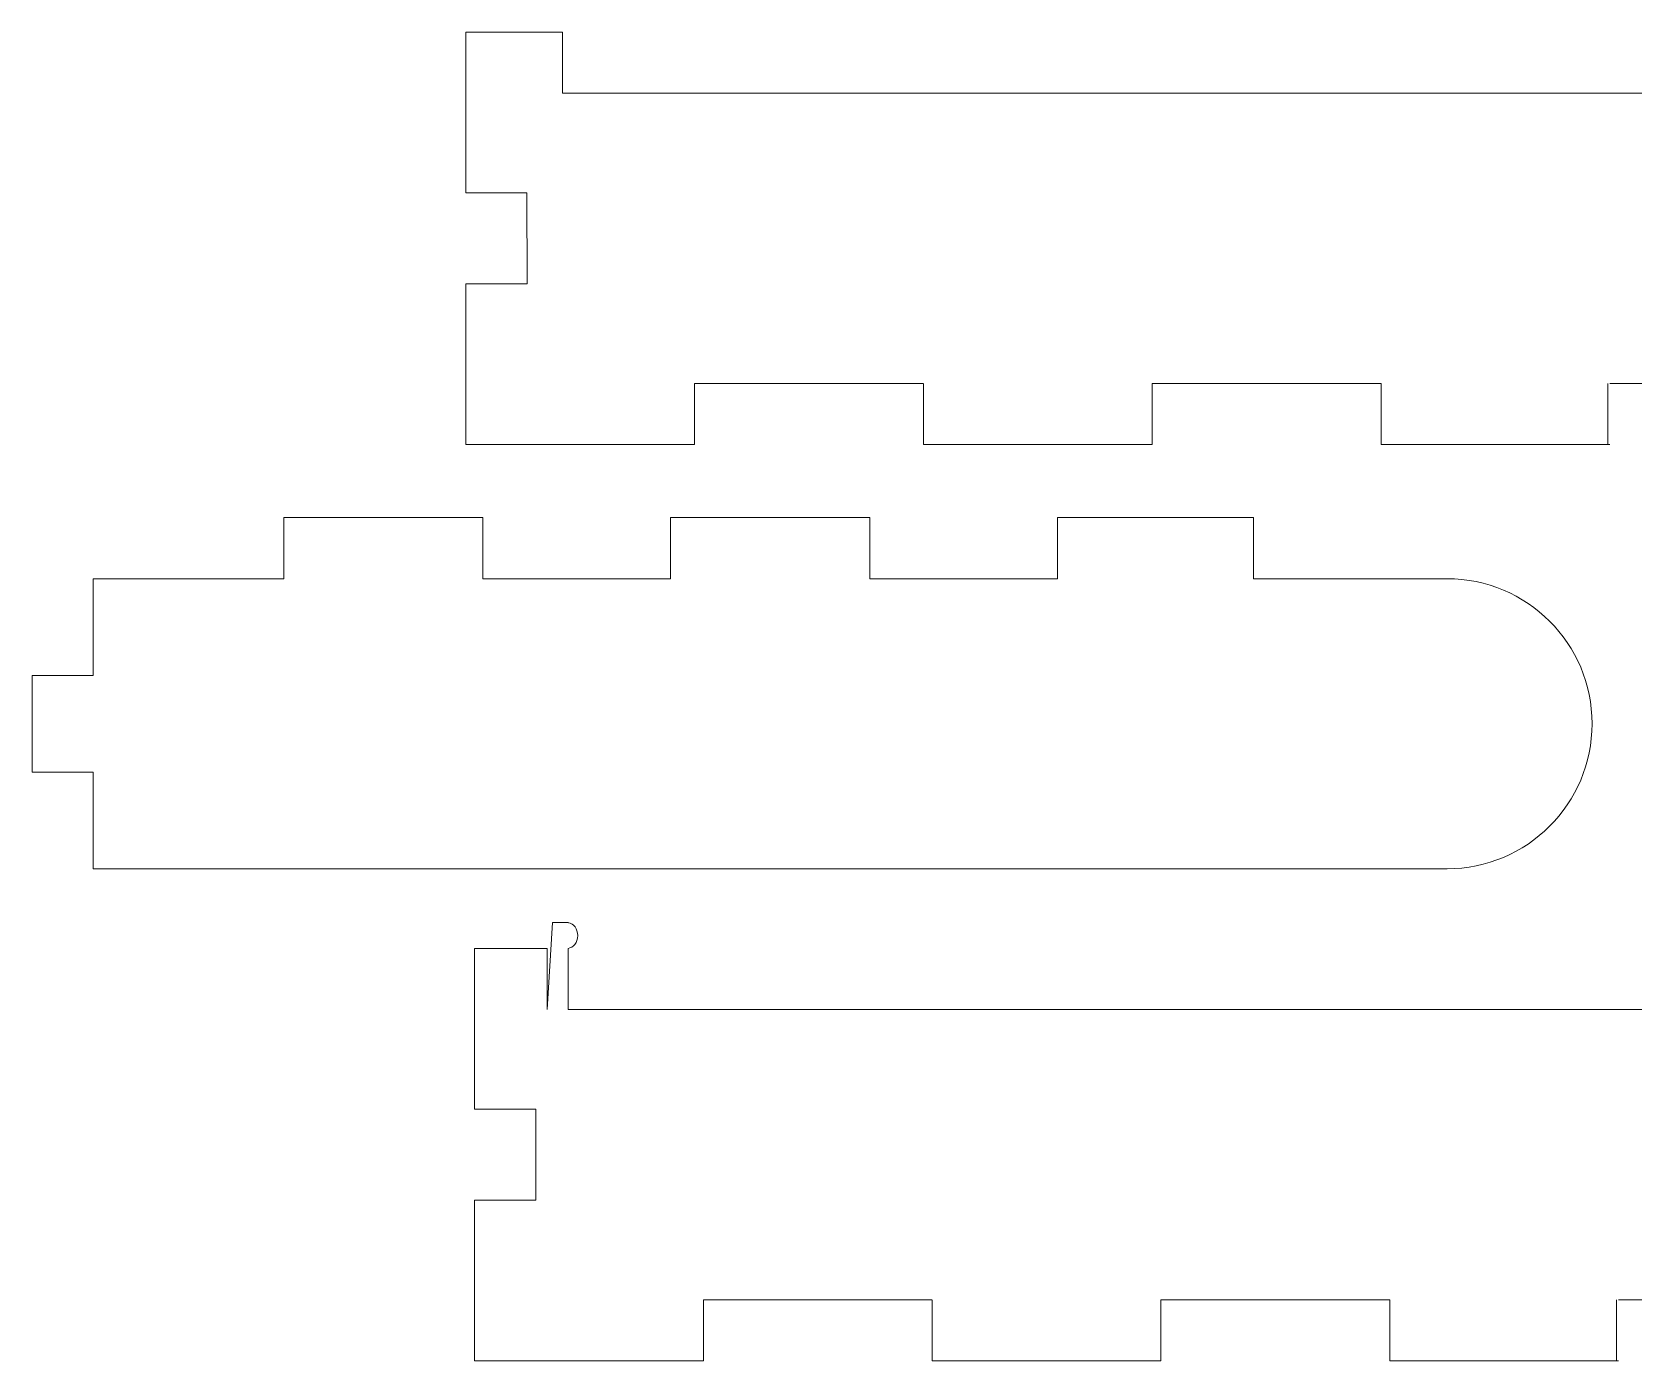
# Model space of a CAD drawing. Header units: inches. Extents: x 0.7 to 10.9, y -10.9 to -0.5.
# Drawn here: x 1.044 to 5.935, y -10.94 to -6.881 of the extents above; entities that cross this region are included whole.
import ezdxf

# ---------------------------------------------------------------- set-up
doc = ezdxf.new("R2010")
doc.units = ezdxf.units.IN
doc.header["$MEASUREMENT"] = 0
doc.layers.add('Layer 1', color=7, linetype='Continuous')

# ---------------------------------------------------------------- blocks, each defined once
blk = doc.blocks.new('block 2')
at = {"layer": 'Layer 1', "color": 7, "lineweight": 5, "true_color": 0xffffff}
for points in [[(3.0667, -7.9543), (3.7654, -7.9543)], [(3.0667, -8.1412), (3.0667, -7.9543)], [(3.7654, -8.1412), (3.7654, -7.9556)], [(4.4641, -7.9543), (5.1628, -7.9543)], [(4.4641, -8.1412), (4.4641, -7.9543)], [(5.1628, -8.1412), (5.1628, -7.9543)], [(5.8551, -8.1412), (5.8551, -7.9543)], [(5.8614, -7.9543), (6.5601, -7.9543)], [(6.5601, -8.1412), (6.5601, -7.9543)], [(7.2588, -7.9543), (7.9574, -7.9543)], [(7.2588, -8.1412), (7.2588, -7.9543)], [(7.9574, -8.1412), (7.9574, -7.9543)], [(3.0667, -8.1412), (2.3681, -8.1412)], [(4.4641, -8.1412), (3.7654, -8.1412)], [(5.8614, -8.1412), (5.1628, -8.1412)], [(7.2588, -8.1412), (6.5601, -8.1412)], [(8.6561, -8.1412), (7.9574, -8.1412)]]:
    blk.add_lwpolyline(points, dxfattribs=at)
blk = doc.blocks.new('block 5')
at = {"layer": 'Layer 1', "color": 7, "lineweight": 5, "true_color": 0xffffff}
for points in [[(3.0935, -10.7529), (3.7922, -10.7529)], [(3.0935, -10.9398), (3.0935, -10.7529)], [(3.7922, -10.9399), (3.7922, -10.7542)], [(4.4908, -10.7529), (5.1895, -10.7529)], [(4.4908, -10.9398), (4.4908, -10.7529)], [(5.1895, -10.9398), (5.1895, -10.7529)], [(5.8818, -10.9398), (5.8818, -10.7529)], [(5.8882, -10.7529), (6.5868, -10.7529)], [(6.5868, -10.9398), (6.5868, -10.7529)], [(7.2855, -10.7529), (7.9842, -10.7529)], [(7.2855, -10.9398), (7.2855, -10.7529)], [(7.9842, -10.9398), (7.9842, -10.7529)], [(3.0935, -10.9398), (2.3948, -10.9398)], [(4.4908, -10.9398), (3.7922, -10.9398)], [(5.8882, -10.9398), (5.1895, -10.9398)], [(7.2855, -10.9398), (6.5868, -10.9398)], [(8.6829, -10.9398), (7.9842, -10.9398)]]:
    blk.add_lwpolyline(points, dxfattribs=at)
blk = doc.blocks.new('block 6')
at = {"layer": 'Layer 1', "color": 7, "lineweight": 5, "true_color": 0xffffff}
for points in [[(2.6333, -9.6013), (2.6164, -9.867)], [(2.6812, -9.6013), (2.6333, -9.6013)], [(2.6164, -9.68), (2.3948, -9.68)], [(2.3948, -9.68), (2.3948, -9.867)], [(2.6164, -9.867), (2.6164, -9.68)], [(2.6802, -9.867), (2.6802, -9.68)]]:
    blk.add_lwpolyline(points, dxfattribs=at)
blk.add_open_spline([(2.6802, -9.6799), (2.6967, -9.6785), (2.7098, -9.6615), (2.7098, -9.6407), (2.7098, -9.6203), (2.6973, -9.6035), (2.6812, -9.6015)], degree=3, knots=[0, 0, 0, 0, 1, 1, 1, 2, 2, 2, 2], dxfattribs=at)
blk = doc.blocks.new('block 4')
at = {"layer": 'Layer 1', "color": 7, "lineweight": 5, "true_color": 0xffffff}
for points in [[(8.3962, -9.6013), (8.4442, -9.6013)], [(8.4442, -9.6013), (8.461, -9.867)], [(8.3973, -9.68), (8.3973, -9.867)], [(8.461, -9.867), (8.461, -9.68)], [(8.461, -9.68), (8.6827, -9.68)], [(8.6827, -9.867), (8.6827, -9.68)], [(2.3946, -10.1709), (2.3948, -9.867)], [(8.3973, -9.867), (2.6802, -9.867)], [(8.6825, -10.1709), (8.6827, -9.867)], [(2.3946, -10.1709), (2.5816, -10.1709)], [(2.5821, -10.449), (2.5816, -10.1709)], [(8.4959, -10.449), (8.4954, -10.1709)], [(8.4954, -10.1709), (8.6825, -10.1709)], [(2.3951, -10.449), (2.3948, -10.9398)], [(2.5821, -10.449), (2.3951, -10.449)], [(8.6829, -10.449), (8.4959, -10.449)], [(8.6829, -10.449), (8.6829, -10.9398)]]:
    blk.add_lwpolyline(points, dxfattribs=at)
blk.add_open_spline([(8.3973, -9.6799), (8.3807, -9.6785), (8.3677, -9.6615), (8.3677, -9.6407), (8.3677, -9.6203), (8.3802, -9.6035), (8.3962, -9.6015)], degree=3, knots=[0, 0, 0, 0, 1, 1, 1, 2, 2, 2, 2], dxfattribs=at)
at = {"layer": 'Layer 1'}
for name in ['block 6', 'block 5']:
    blk.add_blockref(name, (0, 0), dxfattribs=at)

msp = doc.modelspace()

# ---------------------------------------------------------------- linework, layer by layer
at = {"layer": 'Layer 1', "color": 7, "lineweight": 5, "true_color": 0xffffff}
for points in [[(2.3681, -6.8814), (2.6634, -6.8814)], [(2.3681, -7.0684), (2.3681, -6.8814)], [(2.6634, -6.8814), (2.6634, -7.0684)], [(2.3678, -7.3723), (2.3681, -7.0684)], [(8.3606, -7.0684), (2.6634, -7.0684)], [(2.3678, -7.3723), (2.5549, -7.3723)], [(2.5553, -7.6503), (2.5549, -7.3723)], [(2.3683, -7.6503), (2.368, -8.1412)], [(2.5553, -7.6503), (2.3683, -7.6503)], [(1.8124, -8.3639), (2.4202, -8.3639)], [(1.8124, -8.3639), (1.8124, -8.5509)], [(2.4202, -8.5509), (2.4202, -8.3639)], [(2.9935, -8.3639), (3.6014, -8.3639)], [(2.9935, -8.3639), (2.9935, -8.5509)], [(3.6014, -8.5509), (3.6014, -8.3639)], [(4.1746, -8.3639), (4.1746, -8.5509)], [(4.1746, -8.3639), (4.7738, -8.3639)], [(4.7738, -8.5509), (4.7738, -8.3639)], [(1.2305, -8.5509), (1.8124, -8.5509)], [(1.2305, -8.8462), (1.2305, -8.5509)], [(2.4202, -8.5509), (2.9935, -8.5509)], [(3.6014, -8.5509), (4.1746, -8.5509)], [(4.7738, -8.5509), (5.3644, -8.5509)], [(1.0435, -8.8462), (1.2305, -8.8462)], [(1.0435, -9.1415), (1.0435, -8.8462)], [(1.2305, -9.1415), (1.0435, -9.1415)], [(1.2305, -9.1415), (1.2305, -9.4367)], [(5.3644, -9.4367), (1.2305, -9.4367)]]:
    msp.add_lwpolyline(points, dxfattribs=at)
for points in [[(5.3644, -8.5509), (5.6092, -8.5509), (5.8073, -8.749), (5.8073, -8.9938)], [(5.3644, -9.4367), (5.6092, -9.4367), (5.8073, -9.2386), (5.8073, -8.9938)]]:
    msp.add_open_spline(points, degree=3, dxfattribs=at)

# ---------------------------------------------------------------- block references
at = {"layer": 'Layer 1'}
for name in ['block 2', 'block 4']:
    msp.add_blockref(name, (0, 0), dxfattribs=at)

doc.saveas('drawing.dxf')
